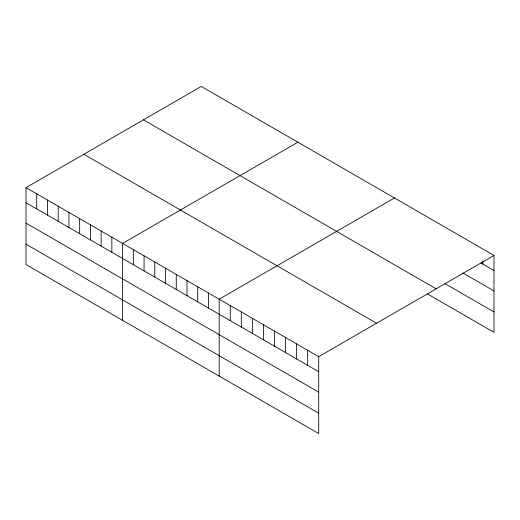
<?xml version="1.0" encoding="UTF-8"?>
<svg xmlns="http://www.w3.org/2000/svg" width="520" height="520" viewBox="0 0 520 520"><rect width="100%" height="100%" fill="white"/><g stroke="black" fill="none" stroke-linecap="round" stroke-linejoin="round"><path stroke-width="0.78" d="M26 187.649L318.714 356.642L318.714 433.557L26 264.557L26 187.649L201.286 86.444L494 255.444L494 332.351L427.654 294.047M297.882 142.214L122.597 243.412L122.597 320.327M394.478 197.983L219.193 299.182L219.193 376.097M318.714 356.642L494 255.444M480.87 262.945L494 270.524M462.897 272.974L494 290.927M444.932 283.621L494 311.948M143.442 119.841L436.156 288.841M83.844 154.251L376.558 323.245M26 202.728L318.714 371.722M26 223.132L318.714 392.125M26 244.153L318.714 413.153M482.944 260.962L482.944 264.141M307.658 350.259L307.658 365.339M296.601 343.876L296.601 358.956M285.538 337.493L285.538 352.573M274.482 331.103L274.482 346.19M263.425 324.721L263.425 339.8M252.369 318.338L252.369 333.418M241.306 311.954L241.306 327.034M230.25 305.572L230.25 320.651M208.462 292.988L208.462 308.067M197.724 286.793L197.724 301.873M186.992 280.592L186.992 295.678M176.261 274.397L176.261 289.478M165.529 268.203L165.529 283.283M154.798 262.002L154.798 277.089M144.06 255.808L144.06 270.887M133.328 249.613L133.328 264.693M111.865 237.218L111.865 252.297M101.127 231.023L101.127 246.103M90.395 224.822L90.395 239.909M79.664 218.628L79.664 233.708M68.933 212.433L68.933 227.513M58.201 206.239L58.201 221.319M47.463 200.037L47.463 215.118M36.731 193.843L36.731 208.923"/></g></svg>
